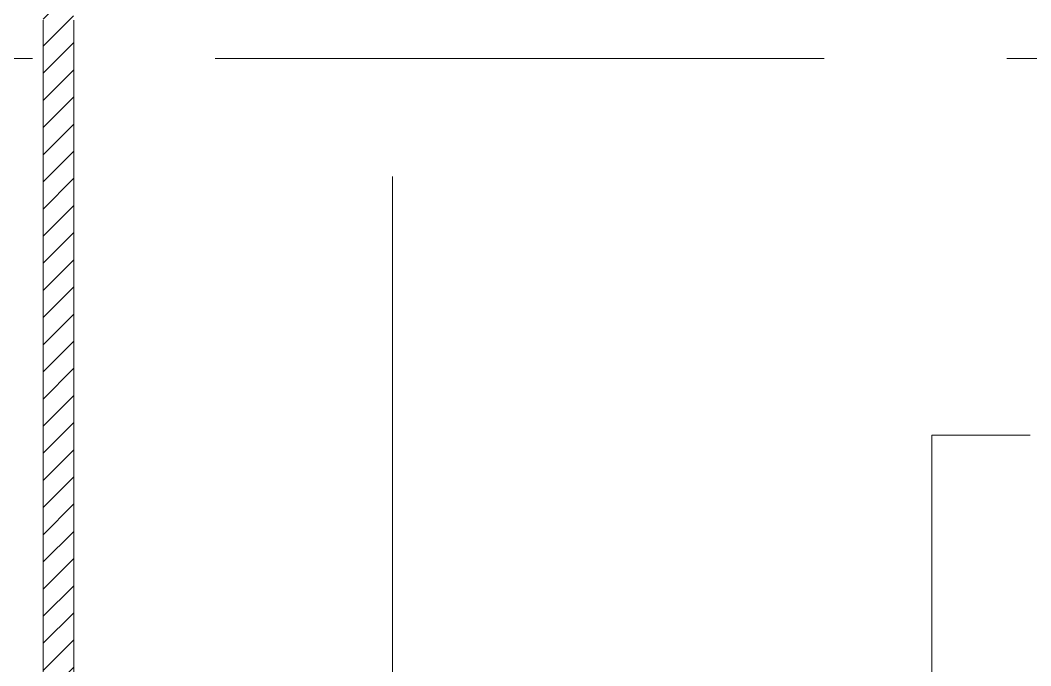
# Model space of a CAD drawing. Header units: millimetres. Extents: x 81037 to 284518, y -8553 to 29000.
# Drawn here: x 91890 to 94524, y 2018 to 3700 of the extents above; entities that cross this region are included whole.
import ezdxf

# ---------------------------------------------------------------- set-up
doc = ezdxf.new("R2010")
doc.units = ezdxf.units.MM
doc.linetypes.add('Осевая', pattern=[3175, 634.9999999999999, -476.25, 1587.5, -476.25])
doc.layers.add('G-ANNO-TEXT-1', color=7, linetype='Continuous', lineweight=9, true_color=0x3c3c3c)
doc.layers.add('I-WALL', color=7, linetype='Continuous', lineweight=9)
doc.layers.add('Оси-2', color=7, linetype='Осевая', lineweight=9)

msp = doc.modelspace()

# ---------------------------------------------------------------- hatches: boundary and pattern name
at = {"layer": 'I-WALL'}
h = msp.add_hatch(dxfattribs=at)
h.set_pattern_fill('FP_5', color=256, style=0, pattern_type=2)
h.set_pattern_definition([(45, (0, 0), (-35.35533905932738, 35.35533905932738), [])])
h.paths.add_polyline_path([(92029.99999999853, 125.0000053352839), (92028.99999999853, 3755.000005335346), (91949.99999999852, 3755.000005335346), (91949.99999999852, 125.0000053352839)])
h.paths.add_polyline_path([(92028.99999999853, 5155.000005335344), (92029.99999999853, 5155.000005335344), (92029.99999999856, 10400.00000533563), (91949.99999999853, 10400.00000533563), (91949.99999999852, 5155.000005335344), (91999.99999999757, 5155.000005335344)])

# ---------------------------------------------------------------- linework, layer by layer
at = {"layer": 'G-ANNO-TEXT-1'}
for p, q in [((94265.54797482595, 2619.405256498118), (94521.77216504695, 2619.405256498117)), ((94265.54797482595, 503.8256058266757), (94265.54797482595, 2619.405256498118))]:
    msp.add_line(p, q, dxfattribs=at)
at = {"layer": 'I-WALL'}
for p, q in [((91949.99999999843, 3700.000005335362), (91949.99999999843, 125.0000053352877)), ((92029.99999999841, 175.0000053352875), (92029.99999999843, 3700.000005335362))]:
    msp.add_line(p, q, dxfattribs=at)
at = {"layer": 'Оси-2'}
for p, q in [((92859.99996564332, 593.7414093001015), (92859.9999656434, 19415.09724196727)), ((84936.71959556936, 3599.999999997375), (122760.0000000008, 3599.999999997253))]:
    msp.add_line(p, q, dxfattribs=at)

doc.saveas('drawing.dxf')
